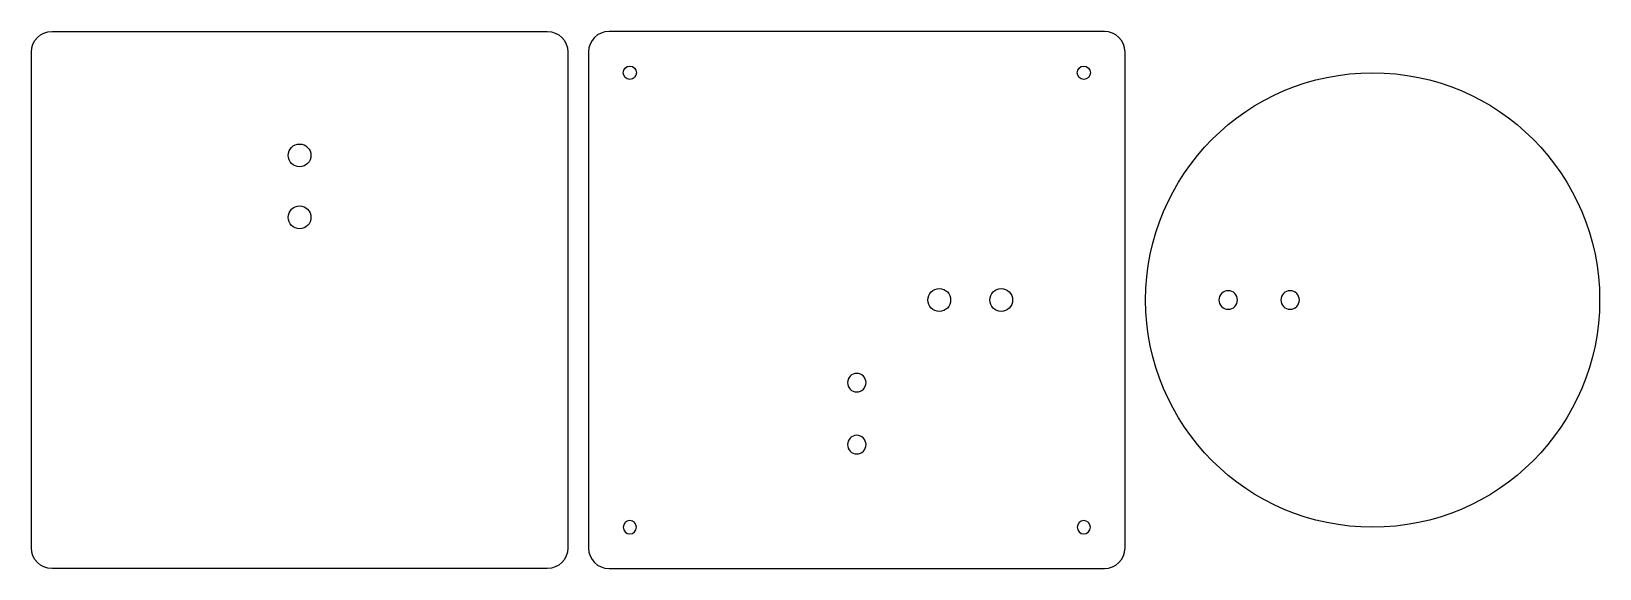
# Model space of a CAD drawing. Extents: x -325 to 55, y -65 to 65.
import ezdxf

# ---------------------------------------------------------------- set-up
doc = ezdxf.new("R2010")
doc.units = 0
doc.layers.add('LASER-CUT', color=4, linetype='CONTINUOUS')

msp = doc.modelspace()

# ---------------------------------------------------------------- linework, layer by layer
at = {"layer": 'LASER-CUT'}
for p, q in [((-320, 65), (-200, 65)), ((-65, 65), (-185, 65)), ((-325, -60), (-325, 60)), ((-195, 60), (-195, -60)), ((-190, 60), (-190, -60)), ((-60, -60), (-60, 60)), ((-200, -65), (-320, -65)), ((-185, -65), (-65, -65))]:
    msp.add_line(p, q, dxfattribs=at)
for centre, radius in [((-180, 55), 1.6), ((-70, 55), 1.6), ((0, 0), 55), ((-260, 35), 2.75), ((-260, 20), 2.75), ((-105, 0), 2.75), ((-90, 0), 2.75)]:
    msp.add_circle(centre, radius, dxfattribs=at)
at = {"layer": 'LASER-CUT', "extrusion": (0, 0, -1)}
for centre, radius in [((35, 0), 2.25), ((20, 0), 2.25), ((125, -20), 2.25), ((125, -35), 2.25), ((180, -55), 1.6), ((70, -55), 1.6)]:
    msp.add_circle(centre, radius, dxfattribs=at)
for centre, start, end in [((320, 60), 0, 90), ((200, 60), 90, 180), ((320, -60), 270, 0), ((200, -60), 180, 270)]:
    msp.add_arc(centre, 5, start, end, dxfattribs=at)
at = {"layer": 'LASER-CUT'}
for centre, start, end in [((-185, 60), 90, 180), ((-65, 60), 360, 90), ((-185, -60), 180, 270), ((-65, -60), 270, 0)]:
    msp.add_arc(centre, 5, start, end, dxfattribs=at)

doc.saveas('drawing.dxf')
